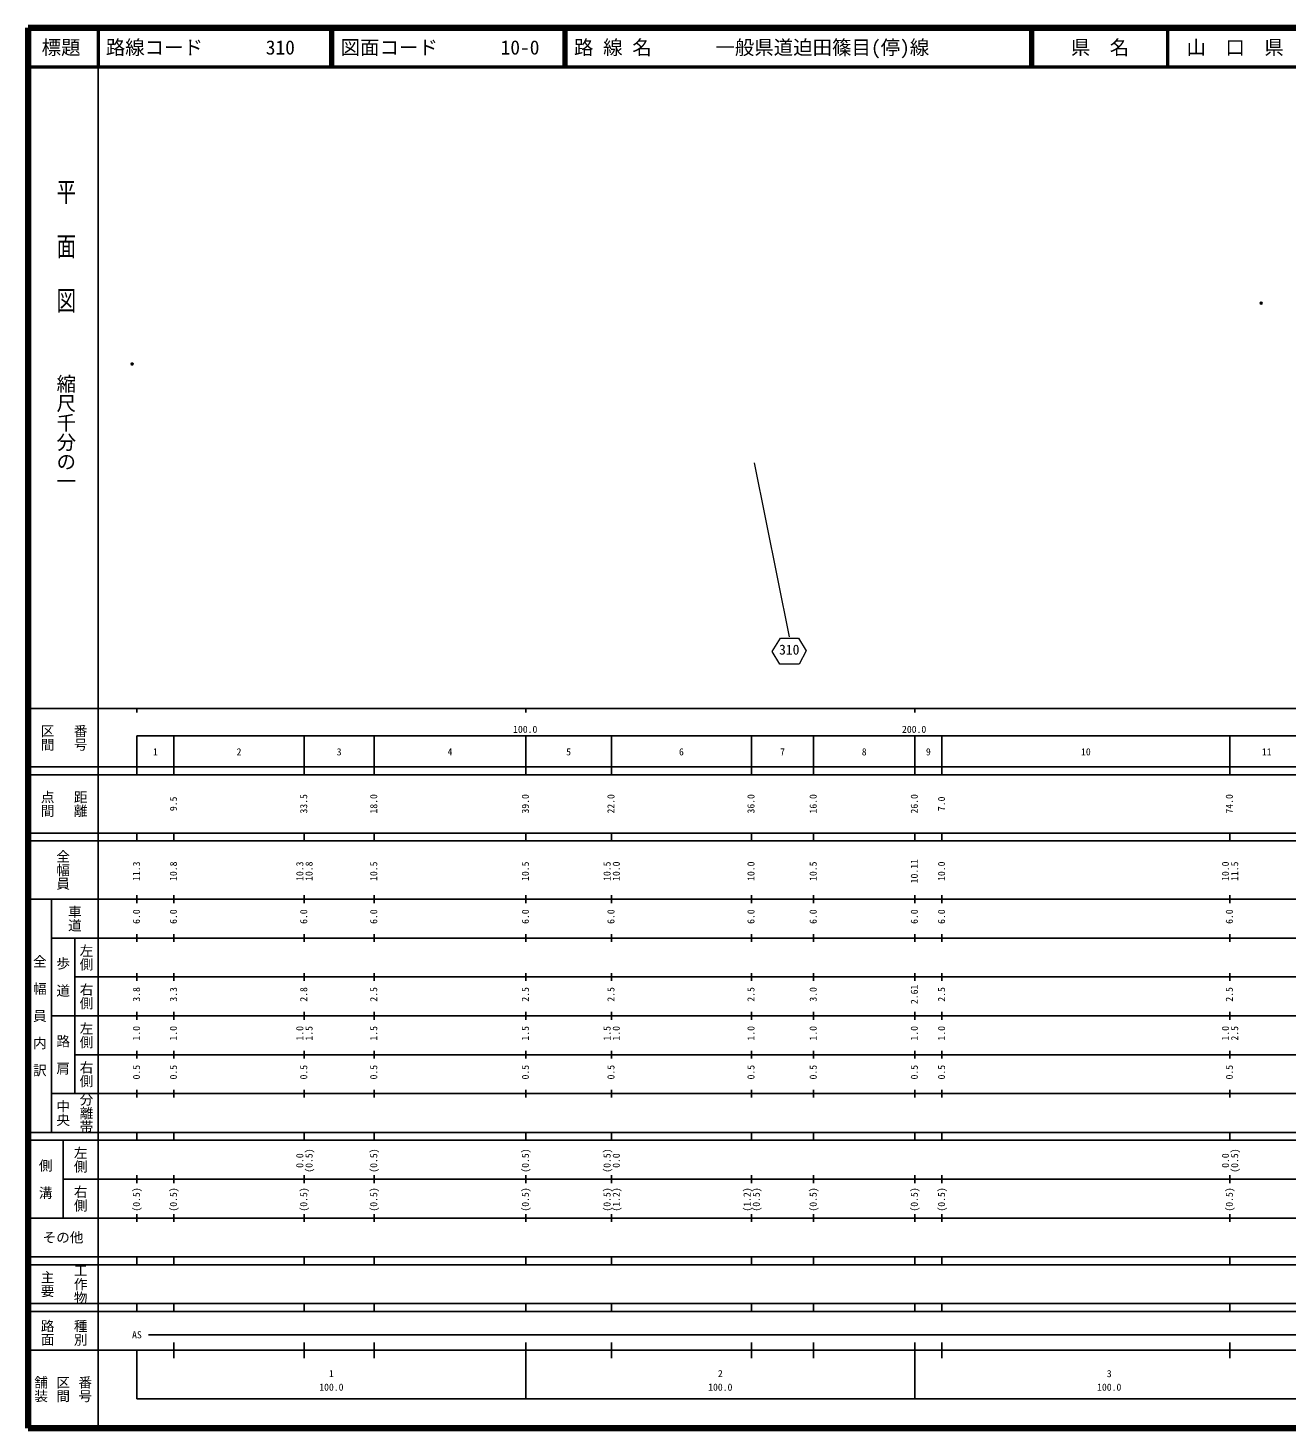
# Model space of a CAD drawing. Units: millimetres on the paper. Extents: x 40 to 680, y 20 to 380.
# Drawn here: x 40 to 363.7, y 20 to 380 of the extents above; entities that cross this region are included whole.
import ezdxf
from ezdxf.enums import TextEntityAlignment as Align

# ---------------------------------------------------------------- set-up
doc = ezdxf.new("R2010")
doc.units = ezdxf.units.MM
doc.header["$PDMODE"] = 32
doc.header["$PDSIZE"] = 0.5
doc.layers.add('M-OTRS', color=6, linetype='Continuous')
doc.layers.add('M-TTL-TXT', color=7, linetype='Continuous')
for name, color, linetype, lineweight in [('M-STR-STRC', 7, 'Continuous', 13), ('M-TTL', 2, 'Continuous', 140), ('M-TTL-BAND', 7, 'Continuous', 25), ('M-TTL-LINE', 7, 'Continuous', 50)]:
    doc.layers.add(name, color=color, linetype=linetype, lineweight=lineweight)
doc.styles.add('@ＭＳ ゴシック', font='')
doc.styles.add('ＭＳ ゴシック', font='')
doc.styles.add('ＭＳ 明朝', font='')
doc.styles.get('@ＭＳ ゴシック').set_extended_font_data('@MS Gothic')
doc.styles.get('ＭＳ ゴシック').set_extended_font_data('MS Gothic')
doc.styles.get('ＭＳ 明朝').set_extended_font_data('MS Mincho')

msp = doc.modelspace()

# ---------------------------------------------------------------- linework, layer by layer
at = {"layer": 'M-OTRS'}
for p in [(357.086, 309.267), (66.768, 293.596)]:
    msp.add_point(p, dxfattribs=at)
at = {"layer": 'M-STR-STRC'}
for p, q in [((226.683, 268.143), (235.716, 223.468)), ((231.38, 219.656), (233.502, 223.116)), ((233.32, 216.409), (231.38, 219.656)), ((233.502, 223.116), (238.111, 223.116)), ((238.111, 223.116), (240.122, 219.851)), ((240.122, 219.851), (238.271, 216.409)), ((238.271, 216.409), (233.32, 216.409))]:
    msp.add_line(p, q, dxfattribs=at)
at = {"layer": 'M-TTL'}
for p, q in [((40, 380), (40, 20)), ((680, 380), (40, 380)), ((40, 20), (680, 20))]:
    msp.add_line(p, q, dxfattribs=at)
at = {"layer": 'M-TTL-BAND'}
for p, q in [((58, 370), (58, 20)), ((40, 205), (579, 205)), ((68, 205), (68, 204)), ((168, 205), (168, 204)), ((268, 205), (268, 204)), ((68, 198), (579, 198)), ((68, 198), (68, 188)), ((77.5, 188), (77.5, 198)), ((111, 188), (111, 198)), ((129, 188), (129, 198)), ((168, 188), (168, 198)), ((190, 188), (190, 198)), ((226, 188), (226, 198)), ((242, 188), (242, 198)), ((268, 188), (268, 198)), ((275, 188), (275, 198)), ((349, 188), (349, 198)), ((40, 190), (579, 190)), ((40, 188), (579, 188)), ((40, 173), (579, 173)), ((68, 171), (68, 173)), ((77.5, 171), (77.5, 173)), ((111, 171), (111, 173)), ((129, 171), (129, 173)), ((168, 171), (168, 173)), ((190, 171), (190, 173)), ((226, 171), (226, 173)), ((242, 171), (242, 173)), ((268, 171), (268, 173)), ((275, 171), (275, 173)), ((349, 171), (349, 173)), ((40, 171), (579, 171)), ((40, 156), (579, 156)), ((46, 96), (46, 156)), ((68, 155), (68, 157)), ((77.5, 155), (77.5, 157)), ((111, 155), (111, 157)), ((129, 155), (129, 157)), ((168, 155), (168, 157)), ((190, 155), (190, 157)), ((226, 155), (226, 157)), ((242, 155), (242, 157)), ((268, 155), (268, 157)), ((275, 155), (275, 157)), ((349, 155), (349, 157)), ((46, 146), (579, 146)), ((52, 146), (52, 106)), ((68, 145), (68, 147)), ((77.5, 145), (77.5, 147)), ((111, 145), (111, 147)), ((129, 145), (129, 147)), ((168, 145), (168, 147)), ((190, 145), (190, 147)), ((226, 145), (226, 147)), ((242, 145), (242, 147)), ((268, 145), (268, 147)), ((275, 145), (275, 147)), ((349, 145), (349, 147)), ((68, 135), (68, 137)), ((77.5, 135), (77.5, 137)), ((111, 135), (111, 137)), ((129, 135), (129, 137)), ((168, 135), (168, 137)), ((190, 135), (190, 137)), ((226, 135), (226, 137)), ((242, 135), (242, 137)), ((268, 135), (268, 137)), ((275, 135), (275, 137)), ((349, 135), (349, 137)), ((52, 136), (579, 136)), ((46, 126), (579, 126)), ((68, 125), (68, 127)), ((77.5, 125), (77.5, 127)), ((111, 125), (111, 127)), ((129, 125), (129, 127)), ((168, 125), (168, 127)), ((190, 125), (190, 127)), ((226, 125), (226, 127)), ((242, 125), (242, 127)), ((268, 125), (268, 127)), ((275, 125), (275, 127)), ((349, 125), (349, 127)), ((52, 116), (579, 116)), ((68, 115), (68, 117)), ((77.5, 115), (77.5, 117)), ((111, 115), (111, 117)), ((129, 115), (129, 117)), ((168, 115), (168, 117)), ((190, 115), (190, 117)), ((226, 115), (226, 117)), ((242, 115), (242, 117)), ((268, 115), (268, 117)), ((275, 115), (275, 117)), ((349, 115), (349, 117)), ((46, 106), (579, 106)), ((68, 105), (68, 107)), ((77.5, 105), (77.5, 107)), ((111, 105), (111, 107)), ((129, 105), (129, 107)), ((168, 105), (168, 107)), ((190, 105), (190, 107)), ((226, 105), (226, 107)), ((242, 105), (242, 107)), ((268, 105), (268, 107)), ((275, 105), (275, 107)), ((349, 105), (349, 107)), ((40, 96), (579, 96)), ((40, 94), (579, 94)), ((49, 94), (49, 74)), ((68, 94), (68, 96)), ((77.5, 94), (77.5, 96)), ((111, 94), (111, 96)), ((129, 94), (129, 96)), ((168, 94), (168, 96)), ((190, 94), (190, 96)), ((226, 94), (226, 96)), ((242, 94), (242, 96)), ((268, 94), (268, 96)), ((275, 94), (275, 96)), ((349, 94), (349, 96)), ((49, 84), (579, 84)), ((68, 83), (68, 85)), ((77.5, 83), (77.5, 85)), ((111, 83), (111, 85)), ((129, 83), (129, 85)), ((168, 83), (168, 85)), ((190, 83), (190, 85)), ((226, 83), (226, 85)), ((242, 83), (242, 85)), ((268, 83), (268, 85)), ((275, 83), (275, 85)), ((349, 83), (349, 85)), ((40, 74), (579, 74)), ((68, 73), (68, 75)), ((77.5, 73), (77.5, 75)), ((111, 73), (111, 75)), ((129, 73), (129, 75)), ((168, 73), (168, 75)), ((190, 73), (190, 75)), ((226, 73), (226, 75)), ((242, 73), (242, 75)), ((268, 73), (268, 75)), ((275, 73), (275, 75)), ((349, 73), (349, 75)), ((40, 64), (579, 64)), ((40, 62), (579, 62)), ((68, 62), (68, 64)), ((77.5, 62), (77.5, 64)), ((111, 62), (111, 64)), ((129, 62), (129, 64)), ((168, 62), (168, 64)), ((190, 62), (190, 64)), ((226, 62), (226, 64)), ((242, 62), (242, 64)), ((268, 62), (268, 64)), ((275, 62), (275, 64)), ((349, 62), (349, 64)), ((40, 52), (579, 52)), ((68, 50), (68, 52)), ((77.5, 50), (77.5, 52)), ((111, 50), (111, 52)), ((129, 50), (129, 52)), ((168, 50), (168, 52)), ((190, 50), (190, 52)), ((226, 50), (226, 52)), ((242, 50), (242, 52)), ((268, 50), (268, 52)), ((275, 50), (275, 52)), ((349, 50), (349, 52)), ((40, 50), (579, 50)), ((71, 44), (565, 44)), ((40, 40), (579, 40)), ((68, 40), (68, 27.5)), ((77.5, 38), (77.5, 42)), ((111, 38), (111, 42)), ((129, 38), (129, 42)), ((168, 27.5), (168, 42)), ((190, 38), (190, 42)), ((226, 38), (226, 42)), ((242, 38), (242, 42)), ((268, 27.5), (268, 42)), ((275, 38), (275, 42)), ((349, 38), (349, 42)), ((68, 27.5), (579, 27.5))]:
    msp.add_line(p, q, dxfattribs=at)
at = {"layer": 'M-TTL-LINE'}
for p, q in [((58, 380), (58, 370)), ((117.75, 380), (117.75, 370)), ((118.25, 380), (118.25, 370)), ((177.75, 380), (177.75, 370)), ((178.25, 380), (178.25, 370)), ((297.75, 380), (297.75, 370)), ((298.25, 380), (298.25, 370)), ((333, 380), (333, 370)), ((40, 370), (680, 370))]:
    msp.add_line(p, q, dxfattribs=at)

# ---------------------------------------------------------------- texts
at = {"layer": 'M-STR-STRC', "style": 'ＭＳ 明朝'}
msp.add_text('310', height=2.566, dxfattribs=at).set_placement((233.108, 218.108), align=Align.BOTTOM_LEFT)
at = {"layer": 'M-TTL-BAND', "style": '@ＭＳ ゴシック', "width": 1.4}
msp.add_text('平  面  図', height=3.666, rotation=270, dxfattribs=at).set_placement((49.777, 306.475), align=Align.MIDDLE_RIGHT)
at = {"layer": 'M-TTL-BAND', "style": '@ＭＳ ゴシック'}
msp.add_text('縮尺千分の一', height=3.666, rotation=270, dxfattribs=at).set_placement((49.777, 261.03), align=Align.MIDDLE_RIGHT)
for s, p in [('区間', (45, 197.5)), ('番号', (53.5, 197.5)), ('点間', (45, 180.5)), ('距離', (53.5, 180.5)), ('全幅員', (49, 163.5)), ('車道', (52, 151)), ('左側', (55, 141)), ('全\u3000幅\u3000員\u3000内\u3000訳', (43, 126)), ('歩\u3000道', (49, 136)), ('右側', (55, 131)), ('左側', (55, 121)), ('路\u3000肩', (49, 116)), ('右側', (55, 111)), ('分離帯', (55, 101)), ('中央', (49, 101)), ('左側', (53.5, 89)), ('側\u3000溝', (44.5, 84)), ('右側', (53.5, 79)), ('工作物', (53.5, 57)), ('主要', (45, 57)), ('路面', (45, 44.5)), ('種別', (53.5, 44.5)), ('舗装', (43.333, 30)), ('区間', (49, 30)), ('番号', (54.667, 30))]:
    msp.add_text(s, height=2.566, rotation=270, dxfattribs=at).set_placement(p, align=Align.MIDDLE_CENTER)
at = {"layer": 'M-TTL-BAND', "style": 'ＭＳ ゴシック'}
for s, p in [('100.0', (167.844, 198.195)), ('200.0', (267.844, 198.195)), ('1', (72.75, 192.405)), ('2', (94.25, 192.405)), ('3', (120, 192.405)), ('4', (148.5, 192.405)), ('5', (179, 192.405)), ('6', (208, 192.405)), ('7', (234, 192.405)), ('8', (255, 192.405)), ('9', (271.5, 192.405)), ('10', (312, 192.405)), ('11', (358.5, 192.405)), ('AS', (68, 42.5)), ('1', (118, 32.523)), ('2', (218, 32.523)), ('3', (318, 32.523)), ('100.0', (118, 29.033)), ('100.0', (218, 29.033)), ('100.0', (318, 29.033))]:
    msp.add_text(s, height=1.833, dxfattribs=at).set_placement(p, align=Align.BOTTOM_CENTER)
for s, p in [('9.5', (78.84, 180.5)), ('33.5', (112.34, 180.5)), ('18.0', (130.34, 180.5)), ('39.0', (169.34, 180.5)), ('22.0', (191.34, 180.5)), ('36.0', (227.34, 180.5)), ('16.0', (243.34, 180.5)), ('26.0', (269.34, 180.5)), ('7.0', (276.34, 180.5)), ('74.0', (350.34, 180.5)), ('10.11', (269.34, 163.174)), ('11.3', (69.34, 163.174)), ('10.8', (78.84, 163.174)), ('10.3', (111.34, 163.174)), ('10.8', (113.71, 163.174)), ('10.5', (130.34, 163.174)), ('10.5', (169.34, 163.174)), ('10.5', (190.34, 163.174)), ('10.0', (192.71, 163.174)), ('10.0', (227.34, 163.174)), ('10.5', (243.34, 163.174)), ('10.0', (276.34, 163.174)), ('10.0', (349.34, 163.174)), ('11.5', (351.71, 163.174)), ('6.0', (69.34, 151.5)), ('6.0', (78.84, 151.5)), ('6.0', (112.34, 151.5)), ('6.0', (130.34, 151.5)), ('6.0', (169.34, 151.5)), ('6.0', (191.34, 151.5)), ('6.0', (227.34, 151.5)), ('6.0', (243.34, 151.5)), ('6.0', (269.34, 151.5)), ('6.0', (276.34, 151.5)), ('6.0', (350.34, 151.5)), ('3.8', (69.34, 131.5)), ('3.3', (78.84, 131.5)), ('2.8', (112.34, 131.5)), ('2.5', (130.34, 131.5)), ('2.5', (169.34, 131.5)), ('2.5', (191.34, 131.5)), ('2.5', (227.34, 131.5)), ('3.0', (243.34, 131.5)), ('2.61', (269.34, 131.5)), ('2.5', (276.34, 131.5)), ('2.5', (350.34, 131.5)), ('1.0', (69.34, 121.5)), ('1.0', (78.84, 121.5)), ('1.0', (111.34, 121.5)), ('1.5', (113.71, 121.5)), ('1.5', (130.34, 121.5)), ('1.5', (169.34, 121.5)), ('1.5', (190.34, 121.5)), ('1.0', (192.71, 121.5)), ('1.0', (227.34, 121.5)), ('1.0', (243.34, 121.5)), ('1.0', (269.34, 121.5)), ('1.0', (276.34, 121.5)), ('1.0', (349.34, 121.5)), ('2.5', (351.71, 121.5)), ('0.5', (69.34, 111.5)), ('0.5', (78.84, 111.5)), ('0.5', (112.34, 111.5)), ('0.5', (130.34, 111.5)), ('0.5', (169.34, 111.5)), ('0.5', (191.34, 111.5)), ('0.5', (227.34, 111.5)), ('0.5', (243.34, 111.5)), ('0.5', (269.34, 111.5)), ('0.5', (276.34, 111.5)), ('0.5', (350.34, 111.5)), ('0.0', (111.34, 88.764)), ('(0.5)', (113.71, 88.764)), ('(0.5)', (130.34, 88.764)), ('(0.5)', (169.34, 88.764)), ('(0.5)', (190.34, 88.764)), ('0.0', (192.71, 88.764)), ('0.0', (349.34, 88.764)), ('(0.5)', (351.71, 88.764)), ('(0.5)', (69.34, 78.764)), ('(0.5)', (78.84, 78.764)), ('(0.5)', (112.34, 78.764)), ('(0.5)', (130.34, 78.764)), ('(0.5)', (169.34, 78.764)), ('(0.5)', (190.34, 78.764)), ('(1.2)', (192.71, 78.764)), ('(1.2)', (226.34, 78.764)), ('(0.5)', (228.71, 78.764)), ('(0.5)', (243.34, 78.764)), ('(0.5)', (269.34, 78.764)), ('(0.5)', (276.34, 78.764)), ('(0.5)', (350.34, 78.764))]:
    msp.add_text(s, height=1.833, rotation=90, dxfattribs=at).set_placement(p, align=Align.BOTTOM_CENTER)
msp.add_text('その他', height=2.566, dxfattribs=at).set_placement((49, 69), align=Align.MIDDLE_CENTER)
at = {"layer": 'M-TTL-TXT', "style": 'ＭＳ ゴシック'}
for s, p in [('標題', (48.5, 375)), ('県\u3000名', (315.625, 375)), ('山\u3000口\u3000県', (350.375, 375))]:
    msp.add_text(s, height=3.666, dxfattribs=at).set_placement(p, align=Align.MIDDLE_CENTER)
for s, p in [('路線コード', (60, 375)), ('310', (101.142, 375)), ('図面コード', (120.38, 375)), ('10-0', (161.521, 375)), ('路 線 名', (180.38, 375)), ('一般県道迫田篠目(停)線', (216.734, 375))]:
    msp.add_text(s, height=3.666, dxfattribs=at).set_placement(p, align=Align.MIDDLE_LEFT)

doc.saveas('drawing.dxf')
